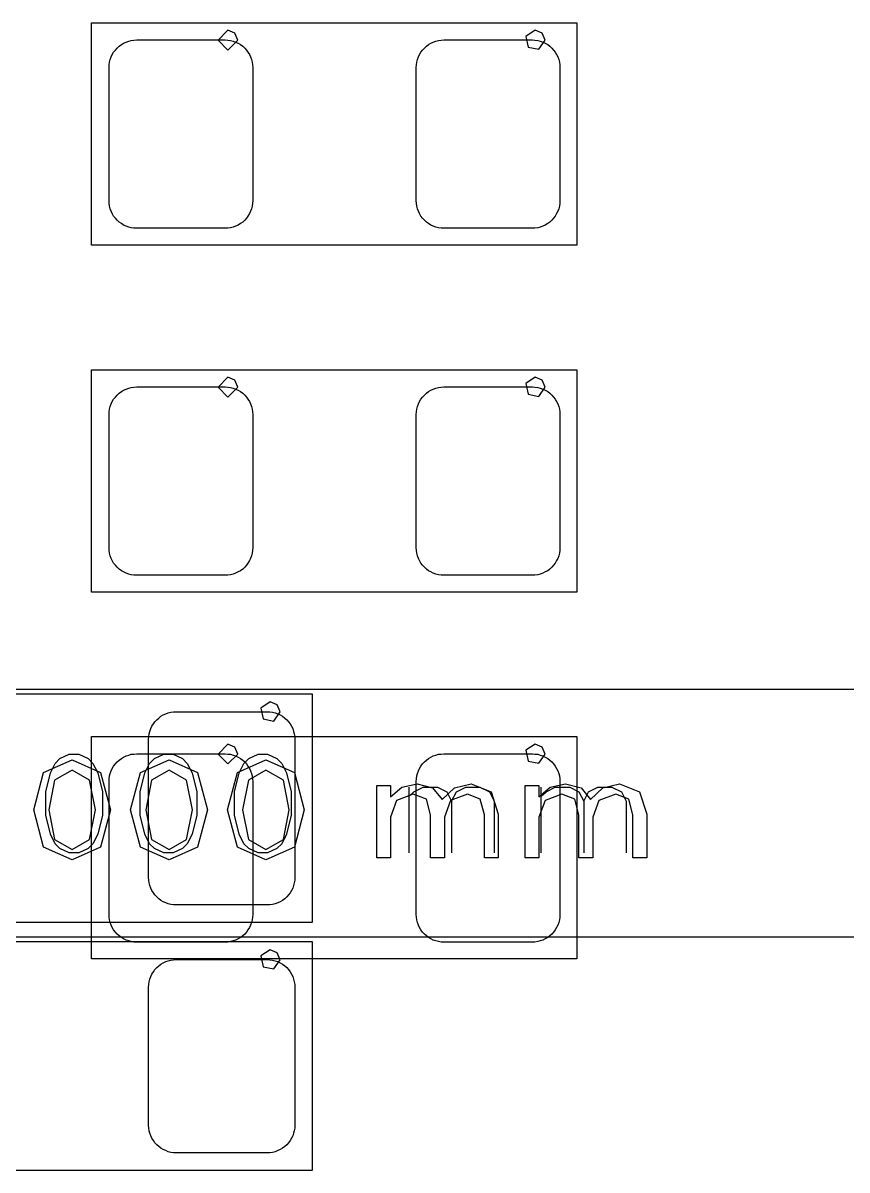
# Model space of a CAD drawing. Extents: x 114 to 258, y 8 to 198.
# Drawn here: x 189.01 to 197.32, y 156.16 to 167.73 of the extents above; entities that cross this region are included whole.
import ezdxf

# ---------------------------------------------------------------- set-up
doc = ezdxf.new("R2010")
doc.units = 0

msp = doc.modelspace()

# ---------------------------------------------------------------- linework, layer by layer
at = {"layer": 'Layer 1', "color": 7}
for points in [[(189.69736, 165.48842), (189.69736, 167.7287)], [(189.69736, 167.7287), (194.59702, 167.7287)], [(191.074802, 167.654964), (190.974802, 167.554964), (191.074802, 167.454964), (191.174802, 167.554964), (191.145513, 167.625675), (191.074802, 167.654964), (191.074802, 167.654964)], [(194.174872, 167.654964), (194.082484, 167.593232), (194.104161, 167.484253), (194.21314, 167.462576), (194.274872, 167.554964), (194.245583, 167.625675), (194.174872, 167.654964), (194.174872, 167.654964)], [(194.59702, 167.7287), (194.59702, 165.48842)], [(190.02248, 167.5255), (190.04788, 167.53566)], [(190.04788, 167.53566), (190.07328, 167.54582)], [(190.07328, 167.54582), (190.09868, 167.5509)], [(190.09868, 167.5509), (190.12662, 167.55598)], [(190.12662, 167.55598), (190.15456, 167.55852)], [(190.15456, 167.55852), (191.0461, 167.55852)], [(191.0461, 167.55852), (191.07404, 167.55598)], [(191.07404, 167.55598), (191.09944, 167.5509)], [(191.09944, 167.5509), (191.12738, 167.54582)], [(191.12738, 167.54582), (191.15278, 167.53566)], [(191.15278, 167.53566), (191.17818, 167.5255)], [(193.12128, 167.5255), (193.14668, 167.53566)], [(193.14668, 167.53566), (193.17208, 167.54582)], [(193.17208, 167.54582), (193.20002, 167.5509)], [(193.20002, 167.5509), (193.22542, 167.55598)], [(193.22542, 167.55598), (193.25336, 167.55852)], [(193.25336, 167.55852), (194.14744, 167.55852)], [(194.14744, 167.55852), (194.17284, 167.55598)], [(194.17284, 167.55598), (194.20078, 167.5509)], [(194.20078, 167.5509), (194.22618, 167.54582)], [(194.22618, 167.54582), (194.25412, 167.53566)], [(194.25412, 167.53566), (194.27698, 167.5255)], [(189.90818, 167.4112), (189.92088, 167.43406)], [(189.92088, 167.43406), (189.93866, 167.45438)], [(189.93866, 167.45438), (189.95644, 167.4747)], [(189.95644, 167.4747), (189.97676, 167.49502)], [(189.97676, 167.49502), (189.99962, 167.51026)], [(189.99962, 167.51026), (190.02248, 167.5255)], [(191.17818, 167.5255), (191.20104, 167.51026)], [(191.20104, 167.51026), (191.2239, 167.49502)], [(191.2239, 167.49502), (191.24422, 167.4747)], [(191.24422, 167.4747), (191.262, 167.45438)], [(191.262, 167.45438), (191.27724, 167.43406)], [(191.27724, 167.43406), (191.29248, 167.4112)], [(193.00698, 167.4112), (193.02222, 167.43406)], [(193.02222, 167.43406), (193.03746, 167.45438)], [(193.03746, 167.45438), (193.05778, 167.4747)], [(193.05778, 167.4747), (193.0781, 167.49502)], [(193.0781, 167.49502), (193.09842, 167.51026)], [(193.09842, 167.51026), (193.12128, 167.5255)], [(194.27698, 167.5255), (194.30238, 167.51026)], [(194.30238, 167.51026), (194.3227, 167.49502)], [(194.3227, 167.49502), (194.34302, 167.4747)], [(194.34302, 167.4747), (194.3608, 167.45438)], [(194.3608, 167.45438), (194.37858, 167.43406)], [(194.37858, 167.43406), (194.39128, 167.4112)], [(189.87516, 167.27912), (189.8777, 167.30706)], [(189.8777, 167.30706), (189.88024, 167.33246)], [(189.88024, 167.33246), (189.88786, 167.3604)], [(189.88786, 167.3604), (189.89548, 167.3858)], [(189.89548, 167.3858), (189.90818, 167.4112)], [(191.29248, 167.4112), (191.30264, 167.3858)], [(191.30264, 167.3858), (191.3128, 167.3604)], [(191.3128, 167.3604), (191.32042, 167.33246)], [(191.32042, 167.33246), (191.32296, 167.30706)], [(191.32296, 167.30706), (191.3255, 167.27912)], [(192.97396, 167.27912), (192.9765, 167.30706)], [(192.9765, 167.30706), (192.98158, 167.33246)], [(192.98158, 167.33246), (192.98666, 167.3604)], [(192.98666, 167.3604), (192.99682, 167.3858)], [(192.99682, 167.3858), (193.00698, 167.4112)], [(194.39128, 167.4112), (194.40398, 167.3858)], [(194.40398, 167.3858), (194.41414, 167.3604)], [(194.41414, 167.3604), (194.41922, 167.33246)], [(194.41922, 167.33246), (194.4243, 167.30706)], [(194.4243, 167.30706), (194.4243, 167.27912)], [(189.87516, 165.93546), (189.87516, 167.27912)], [(191.3255, 167.27912), (191.3255, 165.93546)], [(192.97396, 165.93546), (192.97396, 167.27912)], [(194.4243, 167.27912), (194.4243, 165.93546)], [(189.8777, 165.91006), (189.87516, 165.93546)], [(189.88024, 165.88212), (189.8777, 165.91006)], [(191.32296, 165.91006), (191.32042, 165.88212)], [(191.3255, 165.93546), (191.32296, 165.91006)], [(192.9765, 165.91006), (192.97396, 165.93546)], [(192.98158, 165.88212), (192.9765, 165.91006)], [(194.4243, 165.91006), (194.41922, 165.88212)], [(194.4243, 165.93546), (194.4243, 165.91006)], [(189.88786, 165.85418), (189.88024, 165.88212)], [(189.89548, 165.82878), (189.88786, 165.85418)], [(189.90818, 165.80592), (189.89548, 165.82878)], [(189.92088, 165.78052), (189.90818, 165.80592)], [(191.29248, 165.80592), (191.27724, 165.78052)], [(191.30264, 165.82878), (191.29248, 165.80592)], [(191.3128, 165.85418), (191.30264, 165.82878)], [(191.32042, 165.88212), (191.3128, 165.85418)], [(192.98666, 165.85418), (192.98158, 165.88212)], [(192.99682, 165.82878), (192.98666, 165.85418)], [(193.00698, 165.80592), (192.99682, 165.82878)], [(193.02222, 165.78052), (193.00698, 165.80592)], [(194.39128, 165.80592), (194.37858, 165.78052)], [(194.40398, 165.82878), (194.39128, 165.80592)], [(194.41414, 165.85418), (194.40398, 165.82878)], [(194.41922, 165.88212), (194.41414, 165.85418)], [(189.93866, 165.7602), (189.92088, 165.78052)], [(189.95644, 165.73988), (189.93866, 165.7602)], [(189.97676, 165.71956), (189.95644, 165.73988)], [(189.99962, 165.70432), (189.97676, 165.71956)], [(190.02248, 165.68908), (189.99962, 165.70432)], [(190.04788, 165.67892), (190.02248, 165.68908)], [(190.07328, 165.66876), (190.04788, 165.67892)], [(191.15278, 165.67892), (191.12738, 165.66876)], [(191.17818, 165.68908), (191.15278, 165.67892)], [(191.20104, 165.70432), (191.17818, 165.68908)], [(191.2239, 165.71956), (191.20104, 165.70432)], [(191.24422, 165.73988), (191.2239, 165.71956)], [(191.262, 165.7602), (191.24422, 165.73988)], [(191.27724, 165.78052), (191.262, 165.7602)], [(193.03746, 165.7602), (193.02222, 165.78052)], [(193.05778, 165.73988), (193.03746, 165.7602)], [(193.0781, 165.71956), (193.05778, 165.73988)], [(193.09842, 165.70432), (193.0781, 165.71956)], [(193.12128, 165.68908), (193.09842, 165.70432)], [(193.14668, 165.67892), (193.12128, 165.68908)], [(193.17208, 165.66876), (193.14668, 165.67892)], [(194.25412, 165.67892), (194.22618, 165.66876)], [(194.27698, 165.68908), (194.25412, 165.67892)], [(194.30238, 165.70432), (194.27698, 165.68908)], [(194.3227, 165.71956), (194.30238, 165.70432)], [(194.34302, 165.73988), (194.3227, 165.71956)], [(194.3608, 165.7602), (194.34302, 165.73988)], [(194.37858, 165.78052), (194.3608, 165.7602)], [(190.09868, 165.66368), (190.07328, 165.66876)], [(190.12662, 165.6586), (190.09868, 165.66368)], [(190.15456, 165.6586), (190.12662, 165.6586)], [(191.0461, 165.6586), (190.15456, 165.6586)], [(191.07404, 165.6586), (191.0461, 165.6586)], [(191.09944, 165.66368), (191.07404, 165.6586)], [(191.12738, 165.66876), (191.09944, 165.66368)], [(193.20002, 165.66368), (193.17208, 165.66876)], [(193.22542, 165.6586), (193.20002, 165.66368)], [(193.25336, 165.6586), (193.22542, 165.6586)], [(194.14744, 165.6586), (193.25336, 165.6586)], [(194.17284, 165.6586), (194.14744, 165.6586)], [(194.20078, 165.66368), (194.17284, 165.6586)], [(194.22618, 165.66876), (194.20078, 165.66368)], [(194.59702, 165.48842), (189.69736, 165.48842)], [(189.69736, 164.22858), (194.59702, 164.22858)], [(189.69736, 161.9883), (189.69736, 164.22858)], [(194.59702, 164.22858), (194.59702, 161.9883)], [(190.12662, 164.05586), (190.15456, 164.0584)], [(190.15456, 164.0584), (191.0461, 164.0584)], [(191.074802, 164.154844), (190.974802, 164.054844), (191.074802, 163.954844), (191.174802, 164.054844), (191.145513, 164.125555), (191.074802, 164.154844), (191.074802, 164.154844)], [(191.0461, 164.0584), (191.07404, 164.05586)], [(193.22542, 164.05586), (193.25336, 164.0584)], [(193.25336, 164.0584), (194.14744, 164.0584)], [(194.174872, 164.154844), (194.082484, 164.093112), (194.104161, 163.984133), (194.21314, 163.962456), (194.274872, 164.054844), (194.245583, 164.125555), (194.174872, 164.154844), (194.174872, 164.154844)], [(194.14744, 164.0584), (194.17284, 164.05586)], [(189.92088, 163.93394), (189.93866, 163.95426)], [(189.93866, 163.95426), (189.95644, 163.97458)], [(189.95644, 163.97458), (189.97676, 163.9949)], [(189.97676, 163.9949), (189.99962, 164.01014)], [(189.99962, 164.01014), (190.02248, 164.02538)], [(190.02248, 164.02538), (190.04788, 164.03554)], [(190.04788, 164.03554), (190.07328, 164.0457)], [(190.07328, 164.0457), (190.09868, 164.05078)], [(190.09868, 164.05078), (190.12662, 164.05586)], [(191.07404, 164.05586), (191.09944, 164.05078)], [(191.09944, 164.05078), (191.12738, 164.0457)], [(191.12738, 164.0457), (191.15278, 164.03554)], [(191.15278, 164.03554), (191.17818, 164.02538)], [(191.17818, 164.02538), (191.20104, 164.01014)], [(191.20104, 164.01014), (191.2239, 163.9949)], [(191.2239, 163.9949), (191.24422, 163.97458)], [(191.24422, 163.97458), (191.262, 163.95426)], [(191.262, 163.95426), (191.27724, 163.93394)], [(193.02222, 163.93394), (193.03746, 163.95426)], [(193.03746, 163.95426), (193.05778, 163.97458)], [(193.05778, 163.97458), (193.0781, 163.9949)], [(193.0781, 163.9949), (193.09842, 164.01014)], [(193.09842, 164.01014), (193.12128, 164.02538)], [(193.12128, 164.02538), (193.14668, 164.03554)], [(193.14668, 164.03554), (193.17208, 164.0457)], [(193.17208, 164.0457), (193.20002, 164.05078)], [(193.20002, 164.05078), (193.22542, 164.05586)], [(194.17284, 164.05586), (194.20078, 164.05078)], [(194.20078, 164.05078), (194.22618, 164.0457)], [(194.22618, 164.0457), (194.25412, 164.03554)], [(194.25412, 164.03554), (194.27698, 164.02538)], [(194.27698, 164.02538), (194.30238, 164.01014)], [(194.30238, 164.01014), (194.3227, 163.9949)], [(194.3227, 163.9949), (194.34302, 163.97458)], [(194.34302, 163.97458), (194.3608, 163.95426)], [(194.3608, 163.95426), (194.37858, 163.93394)], [(189.8777, 163.80694), (189.88024, 163.83234)], [(189.88024, 163.83234), (189.88786, 163.86028)], [(189.88786, 163.86028), (189.89548, 163.88568)], [(189.89548, 163.88568), (189.90818, 163.91108)], [(189.90818, 163.91108), (189.92088, 163.93394)], [(191.27724, 163.93394), (191.29248, 163.91108)], [(191.29248, 163.91108), (191.30264, 163.88568)], [(191.30264, 163.88568), (191.3128, 163.86028)], [(191.3128, 163.86028), (191.32042, 163.83234)], [(191.32042, 163.83234), (191.32296, 163.80694)], [(192.9765, 163.80694), (192.98158, 163.83234)], [(192.98158, 163.83234), (192.98666, 163.86028)], [(192.98666, 163.86028), (192.99682, 163.88568)], [(192.99682, 163.88568), (193.00698, 163.91108)], [(193.00698, 163.91108), (193.02222, 163.93394)], [(194.37858, 163.93394), (194.39128, 163.91108)], [(194.39128, 163.91108), (194.40398, 163.88568)], [(194.40398, 163.88568), (194.41414, 163.86028)], [(194.41414, 163.86028), (194.41922, 163.83234)], [(194.41922, 163.83234), (194.4243, 163.80694)], [(189.87516, 163.779), (189.8777, 163.80694)], [(189.87516, 162.43534), (189.87516, 163.779)], [(191.32296, 163.80694), (191.3255, 163.779)], [(191.3255, 163.779), (191.3255, 162.43534)], [(192.97396, 163.779), (192.9765, 163.80694)], [(192.97396, 162.43534), (192.97396, 163.779)], [(194.4243, 163.80694), (194.4243, 163.779)], [(194.4243, 163.779), (194.4243, 162.43534)], [(189.8777, 162.40994), (189.87516, 162.43534)], [(189.88024, 162.382), (189.8777, 162.40994)], [(189.88786, 162.35406), (189.88024, 162.382)], [(189.89548, 162.32866), (189.88786, 162.35406)], [(189.90818, 162.3058), (189.89548, 162.32866)], [(191.30264, 162.32866), (191.29248, 162.3058)], [(191.3128, 162.35406), (191.30264, 162.32866)], [(191.32042, 162.382), (191.3128, 162.35406)], [(191.32296, 162.40994), (191.32042, 162.382)], [(191.3255, 162.43534), (191.32296, 162.40994)], [(192.9765, 162.40994), (192.97396, 162.43534)], [(192.98158, 162.382), (192.9765, 162.40994)], [(192.98666, 162.35406), (192.98158, 162.382)], [(192.99682, 162.32866), (192.98666, 162.35406)], [(193.00698, 162.3058), (192.99682, 162.32866)], [(194.40398, 162.32866), (194.39128, 162.3058)], [(194.41414, 162.35406), (194.40398, 162.32866)], [(194.41922, 162.382), (194.41414, 162.35406)], [(194.4243, 162.40994), (194.41922, 162.382)], [(194.4243, 162.43534), (194.4243, 162.40994)], [(189.92088, 162.2804), (189.90818, 162.3058)], [(189.93866, 162.26008), (189.92088, 162.2804)], [(189.95644, 162.23976), (189.93866, 162.26008)], [(189.97676, 162.21944), (189.95644, 162.23976)], [(189.99962, 162.2042), (189.97676, 162.21944)], [(191.2239, 162.21944), (191.20104, 162.2042)], [(191.24422, 162.23976), (191.2239, 162.21944)], [(191.262, 162.26008), (191.24422, 162.23976)], [(191.27724, 162.2804), (191.262, 162.26008)], [(191.29248, 162.3058), (191.27724, 162.2804)], [(193.02222, 162.2804), (193.00698, 162.3058)], [(193.03746, 162.26008), (193.02222, 162.2804)], [(193.05778, 162.23976), (193.03746, 162.26008)], [(193.0781, 162.21944), (193.05778, 162.23976)], [(193.09842, 162.2042), (193.0781, 162.21944)], [(194.3227, 162.21944), (194.30238, 162.2042)], [(194.34302, 162.23976), (194.3227, 162.21944)], [(194.3608, 162.26008), (194.34302, 162.23976)], [(194.37858, 162.2804), (194.3608, 162.26008)], [(194.39128, 162.3058), (194.37858, 162.2804)], [(190.02248, 162.1915), (189.99962, 162.2042)], [(190.04788, 162.1788), (190.02248, 162.1915)], [(190.07328, 162.16864), (190.04788, 162.1788)], [(190.09868, 162.16356), (190.07328, 162.16864)], [(190.12662, 162.15848), (190.09868, 162.16356)], [(190.15456, 162.15848), (190.12662, 162.15848)], [(191.0461, 162.15848), (190.15456, 162.15848)], [(191.07404, 162.15848), (191.0461, 162.15848)], [(191.09944, 162.16356), (191.07404, 162.15848)], [(191.12738, 162.16864), (191.09944, 162.16356)], [(191.15278, 162.1788), (191.12738, 162.16864)], [(191.17818, 162.1915), (191.15278, 162.1788)], [(191.20104, 162.2042), (191.17818, 162.1915)], [(193.12128, 162.1915), (193.09842, 162.2042)], [(193.14668, 162.1788), (193.12128, 162.1915)], [(193.17208, 162.16864), (193.14668, 162.1788)], [(193.20002, 162.16356), (193.17208, 162.16864)], [(193.22542, 162.15848), (193.20002, 162.16356)], [(193.25336, 162.15848), (193.22542, 162.15848)], [(194.14744, 162.15848), (193.25336, 162.15848)], [(194.17284, 162.15848), (194.14744, 162.15848)], [(194.20078, 162.16356), (194.17284, 162.15848)], [(194.22618, 162.16864), (194.20078, 162.16356)], [(194.25412, 162.1788), (194.22618, 162.16864)], [(194.27698, 162.1915), (194.25412, 162.1788)], [(194.30238, 162.2042), (194.27698, 162.1915)], [(194.59702, 161.9883), (189.69736, 161.9883)], [(167.99814, 161.00786), (213.99754, 161.00786)], [(191.92748, 160.9596), (186.9694, 160.9596)], [(191.92748, 158.65836), (191.92748, 160.9596)], [(191.500252, 160.880022), (191.407864, 160.81829), (191.429541, 160.709311), (191.53852, 160.687634), (191.600252, 160.780022), (191.570963, 160.850733), (191.500252, 160.880022), (191.500252, 160.880022)], [(190.35776, 160.70052), (190.37808, 160.7183)], [(190.37808, 160.7183), (190.3984, 160.73608)], [(190.3984, 160.73608), (190.42126, 160.74878)], [(190.42126, 160.74878), (190.44666, 160.76148)], [(190.44666, 160.76148), (190.47206, 160.77164)], [(190.47206, 160.77164), (190.5, 160.77672)], [(190.5, 160.77672), (190.5254, 160.7818)], [(190.5254, 160.7818), (190.55334, 160.7818)], [(190.55334, 160.7818), (191.47282, 160.7818)], [(191.47282, 160.7818), (191.49822, 160.7818)], [(191.49822, 160.7818), (191.52616, 160.77672)], [(191.52616, 160.77672), (191.55156, 160.77164)], [(191.55156, 160.77164), (191.5795, 160.76148)], [(191.5795, 160.76148), (191.60236, 160.74878)], [(191.60236, 160.74878), (191.62522, 160.73608)], [(191.62522, 160.73608), (191.64808, 160.7183)], [(191.64808, 160.7183), (191.6684, 160.70052)], [(190.28664, 160.58368), (190.2968, 160.61162)], [(190.2968, 160.61162), (190.30696, 160.63448)], [(190.30696, 160.63448), (190.3222, 160.65988)], [(190.3222, 160.65988), (190.33744, 160.6802)], [(190.33744, 160.6802), (190.35776, 160.70052)], [(191.6684, 160.70052), (191.68618, 160.6802)], [(191.68618, 160.6802), (191.70396, 160.65988)], [(191.70396, 160.65988), (191.71666, 160.63448)], [(191.71666, 160.63448), (191.72936, 160.61162)], [(191.72936, 160.61162), (191.73698, 160.58368)], [(189.69736, 160.53034), (194.59702, 160.53034)], [(189.69736, 158.29006), (189.69736, 160.53034)], [(190.27394, 160.50494), (190.27648, 160.53034)], [(190.27394, 159.11048), (190.27394, 160.50494)], [(190.27648, 160.53034), (190.28156, 160.55828)], [(190.28156, 160.55828), (190.28664, 160.58368)], [(191.73698, 160.58368), (191.7446, 160.55828)], [(191.7446, 160.55828), (191.74968, 160.53034)], [(191.74968, 160.53034), (191.74968, 160.50494)], [(191.74968, 160.50494), (191.74968, 159.11048)], [(194.59702, 160.53034), (194.59702, 158.29006)], [(190.12662, 160.35508), (190.15456, 160.35762)], [(190.15456, 160.35762), (191.0461, 160.35762)], [(191.074802, 160.454826), (190.974802, 160.354826), (191.074802, 160.254826), (191.174802, 160.354826), (191.145513, 160.425537), (191.074802, 160.454826), (191.074802, 160.454826)], [(191.0461, 160.35762), (191.07404, 160.35508)], [(193.22542, 160.35508), (193.25336, 160.35762)], [(193.25336, 160.35762), (194.14744, 160.35762)], [(194.174872, 160.454826), (194.082484, 160.393094), (194.104161, 160.284115), (194.21314, 160.262438), (194.274872, 160.354826), (194.245583, 160.425537), (194.174872, 160.454826), (194.174872, 160.454826)], [(194.14744, 160.35762), (194.17284, 160.35508)], [(189.50241, 160.29666), (189.789869, 160.167102), (189.889691, 159.792102), (189.789869, 159.417104), (189.50241, 159.288196), (189.214201, 159.417104), (189.115129, 159.792102), (189.214201, 160.167102), (189.50241, 160.29666), (189.50241, 160.29666)], [(189.47384, 160.35508), (189.57036, 160.35508), (189.66434, 160.30936), (189.7126, 160.2611), (189.76086, 160.16458), (189.80912, 159.97408), (189.80912, 159.73786), (189.76086, 159.54736), (189.7126, 159.45084), (189.66434, 159.40258), (189.57036, 159.35686), (189.47384, 159.35686), (189.37986, 159.40258), (189.3316, 159.45084), (189.28334, 159.54736), (189.23762, 159.73786), (189.23762, 159.97408), (189.28334, 160.16458), (189.3316, 160.2611), (189.37986, 160.30936), (189.47384, 160.35508)], [(189.92088, 160.23316), (189.93866, 160.25602)], [(189.93866, 160.25602), (189.95644, 160.27634)], [(189.95644, 160.27634), (189.97676, 160.29412)], [(189.97676, 160.29412), (189.99962, 160.30936)], [(189.99962, 160.30936), (190.02248, 160.3246)], [(190.02248, 160.3246), (190.04788, 160.3373)], [(190.04788, 160.3373), (190.07328, 160.34492)], [(190.07328, 160.34492), (190.09868, 160.35254)], [(190.480371, 160.29666), (190.767828, 160.167102), (190.867652, 159.792102), (190.767828, 159.417104), (190.480371, 159.288196), (190.192162, 159.417104), (190.093089, 159.792102), (190.192162, 160.167102), (190.480371, 160.29666), (190.480371, 160.29666)], [(190.09868, 160.35254), (190.12662, 160.35508)], [(190.42634, 160.35508), (190.52286, 160.35508), (190.61684, 160.30936), (190.6651, 160.2611), (190.71336, 160.16458), (190.76162, 159.97408), (190.76162, 159.73786), (190.71336, 159.54736), (190.6651, 159.45084), (190.61684, 159.40258), (190.52286, 159.35686), (190.42634, 159.35686), (190.33236, 159.40258), (190.2841, 159.45084), (190.23584, 159.54736), (190.19012, 159.73786), (190.19012, 159.97408), (190.23584, 160.16458), (190.2841, 160.2611), (190.33236, 160.30936), (190.42634, 160.35508)], [(191.458329, 160.29666), (191.745789, 160.167102), (191.845611, 159.792102), (191.745789, 159.417104), (191.458329, 159.288196), (191.170121, 159.417104), (191.071048, 159.792102), (191.170121, 160.167102), (191.458329, 160.29666), (191.458329, 160.29666)], [(191.07404, 160.35508), (191.09944, 160.35254)], [(191.09944, 160.35254), (191.12738, 160.34492)], [(191.12738, 160.34492), (191.15278, 160.3373)], [(191.37884, 160.35508), (191.47536, 160.35508), (191.56934, 160.30936), (191.6176, 160.2611), (191.66586, 160.16458), (191.71412, 159.97408), (191.71412, 159.73786), (191.66586, 159.54736), (191.6176, 159.45084), (191.56934, 159.40258), (191.47536, 159.35686), (191.37884, 159.35686), (191.28486, 159.40258), (191.2366, 159.45084), (191.18834, 159.54736), (191.14262, 159.73786), (191.14262, 159.97408), (191.18834, 160.16458), (191.2366, 160.2611), (191.28486, 160.30936), (191.37884, 160.35508)], [(191.15278, 160.3373), (191.17818, 160.3246)], [(191.17818, 160.3246), (191.20104, 160.30936)], [(191.20104, 160.30936), (191.2239, 160.29412)], [(191.2239, 160.29412), (191.24422, 160.27634)], [(191.24422, 160.27634), (191.262, 160.25602)], [(191.262, 160.25602), (191.27724, 160.23316)], [(193.02222, 160.23316), (193.03746, 160.25602)], [(193.03746, 160.25602), (193.05778, 160.27634)], [(193.05778, 160.27634), (193.0781, 160.29412)], [(193.0781, 160.29412), (193.09842, 160.30936)], [(193.09842, 160.30936), (193.12128, 160.3246)], [(193.12128, 160.3246), (193.14668, 160.3373)], [(193.14668, 160.3373), (193.17208, 160.34492)], [(193.17208, 160.34492), (193.20002, 160.35254)], [(193.20002, 160.35254), (193.22542, 160.35508)], [(194.17284, 160.35508), (194.20078, 160.35254)], [(194.20078, 160.35254), (194.22618, 160.34492)], [(194.22618, 160.34492), (194.25412, 160.3373)], [(194.25412, 160.3373), (194.27698, 160.3246)], [(194.27698, 160.3246), (194.30238, 160.30936)], [(194.30238, 160.30936), (194.3227, 160.29412)], [(194.3227, 160.29412), (194.34302, 160.27634)], [(194.34302, 160.27634), (194.3608, 160.25602)], [(194.3608, 160.25602), (194.37858, 160.23316)], [(189.50241, 160.192492), (189.326032, 160.092233), (189.26749, 159.792102), (189.326032, 159.491973), (189.50241, 159.392364), (189.678788, 159.491973), (189.738081, 159.792102), (189.678788, 160.092233), (189.50241, 160.192492), (189.50241, 160.192492)], [(189.8777, 160.10616), (189.88024, 160.1341)], [(189.88024, 160.1341), (189.88786, 160.1595)], [(189.88786, 160.1595), (189.89548, 160.1849)], [(189.89548, 160.1849), (189.90818, 160.2103)], [(189.90818, 160.2103), (189.92088, 160.23316)], [(190.480371, 160.192492), (190.303993, 160.092233), (190.245449, 159.792102), (190.303993, 159.491973), (190.480371, 159.392364), (190.656748, 159.491973), (190.716042, 159.792102), (190.656748, 160.092233), (190.480371, 160.192492), (190.480371, 160.192492)], [(191.458329, 160.192492), (191.281952, 160.092233), (191.22341, 159.792102), (191.281952, 159.491973), (191.458329, 159.392364), (191.634707, 159.491973), (191.694001, 159.792102), (191.634707, 160.092233), (191.458329, 160.192492), (191.458329, 160.192492)], [(191.27724, 160.23316), (191.29248, 160.2103)], [(191.29248, 160.2103), (191.30264, 160.1849)], [(191.30264, 160.1849), (191.3128, 160.1595)], [(191.3128, 160.1595), (191.32042, 160.1341)], [(191.32042, 160.1341), (191.32296, 160.10616)], [(192.9765, 160.10616), (192.98158, 160.1341)], [(192.98158, 160.1341), (192.98666, 160.1595)], [(192.98666, 160.1595), (192.99682, 160.1849)], [(192.99682, 160.1849), (193.00698, 160.2103)], [(193.00698, 160.2103), (193.02222, 160.23316)], [(194.37858, 160.23316), (194.39128, 160.2103)], [(194.39128, 160.2103), (194.40398, 160.1849)], [(194.40398, 160.1849), (194.41414, 160.1595)], [(194.41414, 160.1595), (194.41922, 160.1341)], [(194.41922, 160.1341), (194.4243, 160.10616)], [(189.87516, 160.07822), (189.8777, 160.10616)], [(189.87516, 158.7371), (189.87516, 160.07822)], [(191.32296, 160.10616), (191.3255, 160.07822)], [(191.3255, 160.07822), (191.3255, 158.7371)], [(193.235618, 159.89627), (193.359458, 160.015411), (193.529082, 160.053821), (193.731728, 159.973742), (193.803031, 159.747182), (193.803031, 159.307076), (193.66418, 159.307076), (193.66418, 159.743275), (193.621398, 159.898873), (193.490804, 159.949655), (193.321181, 159.887806), (193.258887, 159.719186), (193.258887, 159.307076), (193.120035, 159.307076), (193.120035, 159.743275), (193.077254, 159.898873), (192.945159, 159.949655), (192.777036, 159.887154), (192.71474, 159.719186), (192.71474, 159.307076), (192.575891, 159.307076), (192.575891, 160.036244), (192.71474, 160.036244), (192.71474, 159.922963), (192.828073, 160.021921), (192.984938, 160.053821), (193.1403, 160.013458), (193.235618, 159.89627), (193.235618, 159.89627)], [(192.90284, 159.35686), (192.90284, 160.02234)], [(192.90284, 159.92836), (192.9511, 159.97408), (193.04508, 160.02234), (193.18986, 160.02234), (193.28384, 159.97408), (193.3321, 159.8801), (193.3321, 159.35686)], [(192.97396, 160.07822), (192.9765, 160.10616)], [(192.97396, 158.7371), (192.97396, 160.07822)], [(193.3321, 159.8801), (193.38036, 159.97408), (193.47434, 160.02234), (193.61658, 160.02234), (193.7131, 159.97408), (193.76136, 159.8801), (193.76136, 159.35686)], [(194.732956, 159.89627), (194.856796, 160.015411), (195.026417, 160.053821), (195.229066, 159.973742), (195.300366, 159.747182), (195.300366, 159.307076), (195.161517, 159.307076), (195.161517, 159.743275), (195.118736, 159.898873), (194.988139, 159.949655), (194.818518, 159.887806), (194.756222, 159.719186), (194.756222, 159.307076), (194.61737, 159.307076), (194.61737, 159.743275), (194.574589, 159.898873), (194.442494, 159.949655), (194.274371, 159.887154), (194.212078, 159.719186), (194.212078, 159.307076), (194.073226, 159.307076), (194.073226, 160.036244), (194.212078, 160.036244), (194.212078, 159.922963), (194.32541, 160.021921), (194.482273, 160.053821), (194.637637, 160.013458), (194.732956, 159.89627), (194.732956, 159.89627)], [(194.23634, 159.35686), (194.23634, 160.02234)], [(194.23634, 159.92836), (194.2846, 159.97408), (194.37858, 160.02234), (194.52336, 160.02234), (194.61734, 159.97408), (194.6656, 159.8801), (194.6656, 159.35686)], [(194.4243, 160.10616), (194.4243, 160.07822)], [(194.4243, 160.07822), (194.4243, 158.7371)], [(194.6656, 159.8801), (194.71386, 159.97408), (194.80784, 160.02234), (194.95008, 160.02234), (195.0466, 159.97408), (195.09486, 159.8801), (195.09486, 159.35686)], [(190.27648, 159.08254), (190.27394, 159.11048)], [(191.74968, 159.11048), (191.74968, 159.08254)], [(190.28156, 159.05714), (190.27648, 159.08254)], [(190.28664, 159.0292), (190.28156, 159.05714)], [(190.2968, 159.0038), (190.28664, 159.0292)], [(190.30696, 158.9784), (190.2968, 159.0038)], [(190.3222, 158.95554), (190.30696, 158.9784)], [(191.71666, 158.9784), (191.70396, 158.95554)], [(191.72936, 159.0038), (191.71666, 158.9784)], [(191.73698, 159.0292), (191.72936, 159.0038)], [(191.7446, 159.05714), (191.73698, 159.0292)], [(191.74968, 159.08254), (191.7446, 159.05714)], [(190.33744, 158.93522), (190.3222, 158.95554)], [(190.35776, 158.9149), (190.33744, 158.93522)], [(190.37808, 158.89458), (190.35776, 158.9149)], [(190.3984, 158.87934), (190.37808, 158.89458)], [(190.42126, 158.8641), (190.3984, 158.87934)], [(190.44666, 158.85394), (190.42126, 158.8641)], [(190.47206, 158.84378), (190.44666, 158.85394)], [(191.5795, 158.85394), (191.55156, 158.84378)], [(191.60236, 158.8641), (191.5795, 158.85394)], [(191.62522, 158.87934), (191.60236, 158.8641)], [(191.64808, 158.89458), (191.62522, 158.87934)], [(191.6684, 158.9149), (191.64808, 158.89458)], [(191.68618, 158.93522), (191.6684, 158.9149)], [(191.70396, 158.95554), (191.68618, 158.93522)], [(189.8777, 158.70916), (189.87516, 158.7371)], [(190.5, 158.8387), (190.47206, 158.84378)], [(190.5254, 158.83362), (190.5, 158.8387)], [(190.55334, 158.83362), (190.5254, 158.83362)], [(191.47282, 158.83362), (190.55334, 158.83362)], [(191.3255, 158.7371), (191.32296, 158.70916)], [(191.49822, 158.83362), (191.47282, 158.83362)], [(191.52616, 158.8387), (191.49822, 158.83362)], [(191.55156, 158.84378), (191.52616, 158.8387)], [(192.9765, 158.70916), (192.97396, 158.7371)], [(194.4243, 158.7371), (194.4243, 158.70916)], [(186.9694, 158.65836), (191.92748, 158.65836)], [(189.88024, 158.68122), (189.8777, 158.70916)], [(189.88786, 158.65582), (189.88024, 158.68122)], [(189.89548, 158.63042), (189.88786, 158.65582)], [(189.90818, 158.60502), (189.89548, 158.63042)], [(191.30264, 158.63042), (191.29248, 158.60502)], [(191.3128, 158.65582), (191.30264, 158.63042)], [(191.32042, 158.68122), (191.3128, 158.65582)], [(191.32296, 158.70916), (191.32042, 158.68122)], [(192.98158, 158.68122), (192.9765, 158.70916)], [(192.98666, 158.65582), (192.98158, 158.68122)], [(192.99682, 158.63042), (192.98666, 158.65582)], [(193.00698, 158.60502), (192.99682, 158.63042)], [(194.40398, 158.63042), (194.39128, 158.60502)], [(194.41414, 158.65582), (194.40398, 158.63042)], [(194.41922, 158.68122), (194.41414, 158.65582)], [(194.4243, 158.70916), (194.41922, 158.68122)], [(215.99906, 158.5085), (165.99916, 158.5085)], [(189.92088, 158.58216), (189.90818, 158.60502)], [(189.93866, 158.5593), (189.92088, 158.58216)], [(189.95644, 158.53898), (189.93866, 158.5593)], [(189.97676, 158.5212), (189.95644, 158.53898)], [(189.99962, 158.50342), (189.97676, 158.5212)], [(191.2239, 158.5212), (191.20104, 158.50342)], [(191.24422, 158.53898), (191.2239, 158.5212)], [(191.262, 158.5593), (191.24422, 158.53898)], [(191.27724, 158.58216), (191.262, 158.5593)], [(191.29248, 158.60502), (191.27724, 158.58216)], [(193.02222, 158.58216), (193.00698, 158.60502)], [(193.03746, 158.5593), (193.02222, 158.58216)], [(193.05778, 158.53898), (193.03746, 158.5593)], [(193.0781, 158.5212), (193.05778, 158.53898)], [(193.09842, 158.50342), (193.0781, 158.5212)], [(194.3227, 158.5212), (194.30238, 158.50342)], [(194.34302, 158.53898), (194.3227, 158.5212)], [(194.3608, 158.5593), (194.34302, 158.53898)], [(194.37858, 158.58216), (194.3608, 158.5593)], [(194.39128, 158.60502), (194.37858, 158.58216)], [(191.92748, 158.46024), (186.9694, 158.46024)], [(190.02248, 158.49072), (189.99962, 158.50342)], [(190.04788, 158.47802), (190.02248, 158.49072)], [(190.07328, 158.4704), (190.04788, 158.47802)], [(190.09868, 158.46278), (190.07328, 158.4704)], [(190.12662, 158.4577), (190.09868, 158.46278)], [(190.15456, 158.4577), (190.12662, 158.4577)], [(191.0461, 158.4577), (190.15456, 158.4577)], [(191.07404, 158.4577), (191.0461, 158.4577)], [(191.09944, 158.46278), (191.07404, 158.4577)], [(191.12738, 158.4704), (191.09944, 158.46278)], [(191.15278, 158.47802), (191.12738, 158.4704)], [(191.17818, 158.49072), (191.15278, 158.47802)], [(191.20104, 158.50342), (191.17818, 158.49072)], [(191.92748, 156.159), (191.92748, 158.46024)], [(193.12128, 158.49072), (193.09842, 158.50342)], [(193.14668, 158.47802), (193.12128, 158.49072)], [(193.17208, 158.4704), (193.14668, 158.47802)], [(193.20002, 158.46278), (193.17208, 158.4704)], [(193.22542, 158.4577), (193.20002, 158.46278)], [(193.25336, 158.4577), (193.22542, 158.4577)], [(194.14744, 158.4577), (193.25336, 158.4577)], [(194.17284, 158.4577), (194.14744, 158.4577)], [(194.20078, 158.46278), (194.17284, 158.4577)], [(194.22618, 158.4704), (194.20078, 158.46278)], [(194.25412, 158.47802), (194.22618, 158.4704)], [(194.27698, 158.49072), (194.25412, 158.47802)], [(194.30238, 158.50342), (194.27698, 158.49072)], [(194.59702, 158.29006), (189.69736, 158.29006)], [(190.47206, 158.26974), (190.5, 158.27736)], [(190.5, 158.27736), (190.5254, 158.2799)], [(190.5254, 158.2799), (190.55334, 158.28244)], [(190.55334, 158.28244), (191.47282, 158.28244)], [(191.500252, 158.3799), (191.407864, 158.318168), (191.429541, 158.209189), (191.53852, 158.187512), (191.600252, 158.2799), (191.570963, 158.350611), (191.500252, 158.3799), (191.500252, 158.3799)], [(191.47282, 158.28244), (191.49822, 158.2799)], [(191.49822, 158.2799), (191.52616, 158.27736)], [(191.52616, 158.27736), (191.55156, 158.26974)], [(190.30696, 158.13512), (190.3222, 158.15798)], [(190.3222, 158.15798), (190.33744, 158.18084)], [(190.33744, 158.18084), (190.35776, 158.20116)], [(190.35776, 158.20116), (190.37808, 158.21894)], [(190.37808, 158.21894), (190.3984, 158.23672)], [(190.3984, 158.23672), (190.42126, 158.24942)], [(190.42126, 158.24942), (190.44666, 158.26212)], [(190.44666, 158.26212), (190.47206, 158.26974)], [(191.55156, 158.26974), (191.5795, 158.26212)], [(191.5795, 158.26212), (191.60236, 158.24942)], [(191.60236, 158.24942), (191.62522, 158.23672)], [(191.62522, 158.23672), (191.64808, 158.21894)], [(191.64808, 158.21894), (191.6684, 158.20116)], [(191.6684, 158.20116), (191.68618, 158.18084)], [(191.68618, 158.18084), (191.70396, 158.15798)], [(191.70396, 158.15798), (191.71666, 158.13512)], [(190.27648, 158.03098), (190.28156, 158.05892)], [(190.28156, 158.05892), (190.28664, 158.08432)], [(190.28664, 158.08432), (190.2968, 158.10972)], [(190.2968, 158.10972), (190.30696, 158.13512)], [(191.71666, 158.13512), (191.72936, 158.10972)], [(191.72936, 158.10972), (191.73698, 158.08432)], [(191.73698, 158.08432), (191.7446, 158.05892)], [(191.7446, 158.05892), (191.74968, 158.03098)], [(190.27394, 158.00304), (190.27648, 158.03098)], [(190.27394, 156.61112), (190.27394, 158.00304)], [(191.74968, 158.03098), (191.74968, 158.00304)], [(191.74968, 158.00304), (191.74968, 156.61112)], [(190.27648, 156.58318), (190.27394, 156.61112)], [(190.28156, 156.55524), (190.27648, 156.58318)], [(190.28664, 156.52984), (190.28156, 156.55524)], [(191.7446, 156.55524), (191.73698, 156.52984)], [(191.74968, 156.58318), (191.7446, 156.55524)], [(191.74968, 156.61112), (191.74968, 156.58318)], [(190.2968, 156.50444), (190.28664, 156.52984)], [(190.30696, 156.47904), (190.2968, 156.50444)], [(190.3222, 156.45618), (190.30696, 156.47904)], [(190.33744, 156.43332), (190.3222, 156.45618)], [(190.35776, 156.413), (190.33744, 156.43332)], [(191.68618, 156.43332), (191.6684, 156.413)], [(191.70396, 156.45618), (191.68618, 156.43332)], [(191.71666, 156.47904), (191.70396, 156.45618)], [(191.72936, 156.50444), (191.71666, 156.47904)], [(191.73698, 156.52984), (191.72936, 156.50444)], [(190.37808, 156.39522), (190.35776, 156.413)], [(190.3984, 156.37998), (190.37808, 156.39522)], [(190.42126, 156.36474), (190.3984, 156.37998)], [(190.44666, 156.35458), (190.42126, 156.36474)], [(190.47206, 156.34442), (190.44666, 156.35458)], [(190.5, 156.3368), (190.47206, 156.34442)], [(190.5254, 156.33426), (190.5, 156.3368)], [(190.55334, 156.33172), (190.5254, 156.33426)], [(191.47282, 156.33172), (190.55334, 156.33172)], [(191.49822, 156.33426), (191.47282, 156.33172)], [(191.52616, 156.3368), (191.49822, 156.33426)], [(191.55156, 156.34442), (191.52616, 156.3368)], [(191.5795, 156.35458), (191.55156, 156.34442)], [(191.60236, 156.36474), (191.5795, 156.35458)], [(191.62522, 156.37998), (191.60236, 156.36474)], [(191.64808, 156.39522), (191.62522, 156.37998)], [(191.6684, 156.413), (191.64808, 156.39522)], [(186.9694, 156.159), (191.92748, 156.159)]]:
    msp.add_lwpolyline(points, dxfattribs=at)

doc.saveas('drawing.dxf')
